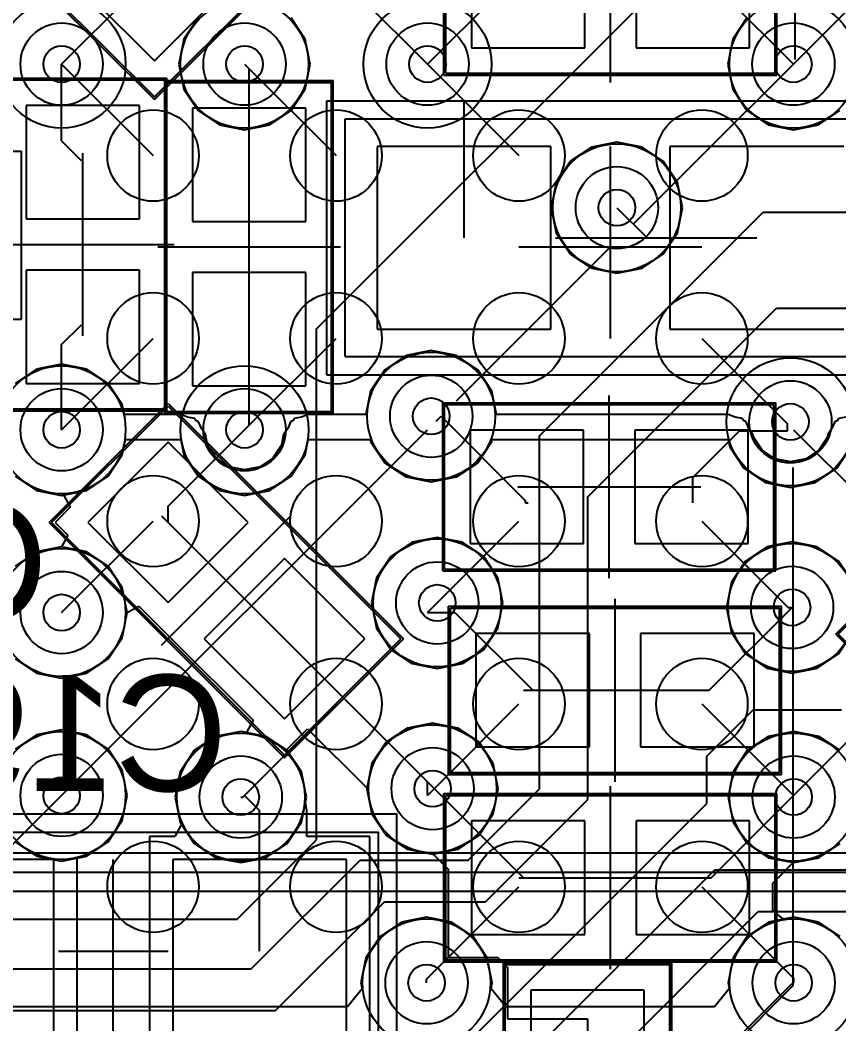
# Model space of a CAD drawing. Extents: x 28 to 300, y 18 to 330.
# Drawn here: x 175.55 to 180.03, y 145.52 to 151.01 of the extents above; entities that cross this region are included whole.
import ezdxf

# ---------------------------------------------------------------- set-up
doc = ezdxf.new("R2010")
doc.units = 0
for name, color, linetype in [('BOTTOMLAYER', 5, 'CONTINUOUS'), ('BOTTOMOVERLAY', 54, 'CONTINUOUS'), ('BOTTOMPASTE', 16, 'CONTINUOUS'), ('BOTTOMSOLDER', 6, 'CONTINUOUS'), ('DRILLDRAWING', 1, 'CONTINUOUS'), ('INTERNALPLANE1', 76, 'CONTINUOUS'), ('INTERNALPLANE6', 136, 'CONTINUOUS'), ('MECHANICAL14', 56, 'CONTINUOUS'), ('MECHANICAL15', 56, 'CONTINUOUS'), ('MECHANICAL16', 56, 'CONTINUOUS'), ('MIDLAYER1', 16, 'CONTINUOUS'), ('MIDLAYER3', 90, 'CONTINUOUS'), ('MULTILAYER', 9, 'CONTINUOUS'), ('TOPLAYER', 1, 'CONTINUOUS'), ('TOPPASTE', 8, 'CONTINUOUS'), ('TOPSOLDER', 216, 'CONTINUOUS'), ('VIAHOLELAYER', 16, 'CONTINUOUS')]:
    doc.layers.add(name, color=color, linetype=linetype)

msp = doc.modelspace()

# ---------------------------------------------------------------- linework, layer by layer
at = {"layer": 'BOTTOMLAYER'}
for p, q in [((179.7796, 150.7702), (180.8171, 151.8077)), ((178.0196, 151.4802), (178.0196, 150.8602)), ((178.6396, 150.8602), (178.6396, 151.4802)), ((178.9196, 151.4802), (178.9196, 150.8602)), ((179.5396, 150.8602), (179.5396, 151.4802)), ((175.7796, 150.7702), (176.2364, 151.227)), ((175.848, 151.227), (176.2864, 150.7886)), ((176.2864, 150.7886), (176.7248, 151.227)), ((177.7796, 150.7702), (178.1796, 151.1702)), ((179.3796, 151.1702), (179.7796, 150.7702)), ((178.0196, 150.8602), (178.6396, 150.8602)), ((178.9196, 150.8602), (179.5396, 150.8602)), ((175.7796, 150.3508), (175.7796, 150.7702)), ((176.7796, 150.7702), (176.8046, 150.7452)), ((176.8046, 150.2202), (176.8046, 150.7452)), ((177.7796, 150.7702), (177.9796, 150.5702)), ((177.9796, 149.8202), (177.9796, 150.5702)), ((176.205, 150.5438), (175.585, 150.5438)), ((175.585, 150.5438), (175.585, 149.9238)), ((176.205, 149.9238), (176.205, 150.5438)), ((177.1146, 150.5302), (176.4946, 150.5302)), ((176.4946, 150.5302), (176.4946, 149.9102)), ((177.1146, 149.9102), (177.1146, 150.5302)), ((175.7796, 150.3508), (175.8866, 150.2438)), ((178.4546, 150.3202), (177.5046, 150.3202)), ((177.5046, 150.3202), (177.5046, 149.3202)), ((178.4546, 149.3202), (178.4546, 150.3202)), ((180.0546, 150.3202), (179.1046, 150.3202)), ((179.1046, 150.3202), (179.1046, 149.3202)), ((178.8149, 149.9849), (178.9796, 149.8202)), ((175.585, 149.9238), (176.205, 149.9238)), ((176.4946, 149.9102), (177.1146, 149.9102)), ((178.9796, 149.8202), (179.5796, 149.8202)), ((176.205, 149.6438), (175.585, 149.6438)), ((175.585, 149.6438), (175.585, 149.0238)), ((176.205, 149.0238), (176.205, 149.6438)), ((177.1146, 149.6302), (176.4946, 149.6302)), ((176.4946, 149.6302), (176.4946, 149.0102)), ((177.1146, 149.0102), (177.1146, 149.6302)), ((175.7796, 149.2368), (175.8858, 149.343)), ((175.8858, 149.343), (175.8866, 149.3438)), ((176.8046, 148.7952), (176.8046, 149.3202)), ((177.5046, 149.3202), (178.4546, 149.3202)), ((179.1046, 149.3202), (180.0546, 149.3202)), ((175.7796, 148.7702), (175.7796, 149.2368)), ((175.585, 149.0238), (176.205, 149.0238)), ((176.4946, 149.0102), (177.1146, 149.0102)), ((177.8267, 148.8173), (177.8534, 148.844)), ((177.8534, 148.844), (178.2811, 148.4162)), ((176.3614, 148.352), (176.7796, 148.7702)), ((176.7796, 148.7702), (176.8046, 148.7952)), ((178.0128, 148.7679), (178.0128, 148.1479)), ((178.6328, 148.7679), (178.0128, 148.7679)), ((178.6328, 148.1479), (178.6328, 148.7679)), ((178.9128, 148.7679), (178.9128, 148.1479)), ((179.5328, 148.7679), (178.9128, 148.7679)), ((179.2296, 148.5083), (179.4849, 148.7636)), ((179.4849, 148.7636), (179.747, 148.7636)), ((179.5328, 148.1479), (179.5328, 148.7679)), ((176.3614, 148.7018), (175.923, 148.2634)), ((176.7998, 148.2634), (176.3614, 148.7018)), ((175.5258, 148.5164), (175.6423, 148.4386)), ((179.2296, 148.4579), (179.2296, 148.5083)), ((175.6423, 148.4386), (175.7796, 148.4113)), ((179.2296, 148.3702), (179.2296, 148.4579)), ((175.7796, 148.4113), (175.7903, 148.4134)), ((175.7903, 148.4134), (175.8262, 148.3462)), ((178.2811, 148.4162), (178.3152, 148.3821)), ((178.3152, 148.3702), (178.3152, 148.3821)), ((178.3152, 148.3702), (178.3228, 148.3702)), ((178.3228, 148.3702), (178.3296, 148.3702)), ((175.8262, 148.3462), (175.7434, 148.2634)), ((176.3614, 148.2634), (176.3614, 148.352)), ((175.7434, 148.2634), (175.8138, 148.193)), ((175.923, 148.2634), (176.3614, 147.825)), ((176.3614, 147.825), (176.7998, 148.2634)), ((175.8138, 148.193), (175.7796, 148.1291)), ((178.0128, 148.1479), (178.6328, 148.1479)), ((178.9128, 148.1479), (179.5328, 148.1479)), ((175.6423, 148.1018), (175.5258, 148.024)), ((175.7796, 148.1291), (175.6423, 148.1018)), ((176.9978, 148.0654), (176.5594, 147.627)), ((177.4362, 147.627), (176.9978, 148.0654)), ((176.1112, 147.6329), (176.1385, 147.7702)), ((176.1385, 147.7702), (176.2024, 147.8044)), ((176.2024, 147.8044), (176.3417, 147.6651)), ((177.7796, 147.7702), (177.833, 147.7702)), ((177.833, 147.7702), (177.9296, 147.7702)), ((177.9296, 147.7702), (178.3546, 147.3452)), ((179.3192, 147.3452), (179.7724, 147.7984)), ((176.3417, 147.6651), (176.3417, 147.6651)), ((176.3417, 147.6651), (176.3417, 147.6651)), ((176.3417, 147.6651), (176.3614, 147.6454)), ((178.6646, 147.6552), (178.0446, 147.6552)), ((178.0446, 147.6552), (178.0446, 147.0352)), ((178.6646, 147.0352), (178.6646, 147.6552)), ((179.5646, 147.6552), (178.9446, 147.6552)), ((178.9446, 147.6552), (178.9446, 147.0352)), ((179.5646, 147.0352), (179.5646, 147.6552)), ((179.7759, 146.7665), (180.6614, 147.652)), ((176.0334, 147.5164), (176.1112, 147.6329)), ((176.3614, 147.6454), (176.3798, 147.627)), ((176.3798, 147.627), (176.3798, 147.627)), ((176.3798, 147.627), (176.3798, 147.627)), ((176.3798, 147.627), (176.3798, 147.627)), ((176.3798, 147.627), (176.3798, 147.627)), ((176.3798, 147.627), (176.8257, 147.1811)), ((176.5594, 147.627), (176.9978, 147.1886)), ((176.9978, 147.627), (177.7796, 146.8452)), ((176.9978, 147.1886), (177.4362, 147.627)), ((175.5258, 147.5164), (175.6423, 147.4386)), ((175.9169, 147.4386), (176.0334, 147.5164)), ((175.6423, 147.4386), (175.7796, 147.4113)), ((175.7796, 147.4113), (175.9169, 147.4386)), ((179.2546, 147.3452), (179.3192, 147.3452)), ((176.8257, 147.1811), (176.7898, 147.1139)), ((175.7796, 147.1291), (175.6423, 147.1018)), ((175.9169, 147.1018), (175.7796, 147.1291)), ((176.7586, 147.1201), (176.6213, 147.0928)), ((176.7898, 147.1139), (176.7586, 147.1201)), ((177.0116, 147.0228), (177.1237, 147.1349)), ((177.1237, 147.1349), (177.4492, 146.8093)), ((175.6423, 147.1018), (175.5258, 147.024)), ((176.0334, 147.024), (175.9169, 147.1018)), ((176.6213, 147.0928), (176.5048, 147.015)), ((176.1112, 146.9075), (176.0334, 147.024)), ((176.5048, 147.015), (176.427, 146.8985)), ((177.0124, 147.015), (177.0116, 147.0228)), ((177.0902, 146.8985), (177.0124, 147.015)), ((178.0446, 147.0352), (178.6646, 147.0352)), ((178.9446, 147.0352), (179.5646, 147.0352)), ((176.1385, 146.7702), (176.1112, 146.9075)), ((176.427, 146.8985), (176.3997, 146.7612)), ((177.1175, 146.7612), (177.0902, 146.8985)), ((177.7796, 146.8069), (177.7796, 146.8452)), ((177.7796, 146.8452), (177.8127, 146.8121)), ((177.4492, 146.8093), (177.4487, 146.8069)), ((177.4487, 146.8069), (177.476, 146.6696)), ((177.7796, 146.7702), (177.7796, 146.8069)), ((177.8127, 146.8121), (178.3046, 146.3202)), ((175.2616, 146.2522), (175.7796, 146.7702)), ((176.1112, 146.6329), (176.1385, 146.7702)), ((176.3997, 146.7612), (176.427, 146.6239)), ((176.7586, 146.7612), (176.7706, 146.7612)), ((176.7706, 146.7612), (176.7796, 146.7702)), ((176.7796, 146.7702), (176.8616, 146.6882)), ((177.1118, 146.7324), (177.1175, 146.7612)), ((177.1206, 146.6882), (177.1118, 146.7324)), ((179.3296, 146.3202), (179.7759, 146.7665)), ((176.8616, 145.9188), (176.8616, 146.6882)), ((177.1206, 146.5458), (177.1206, 146.6882)), ((177.476, 146.6696), (177.5538, 146.5531)), ((176.0334, 146.5164), (176.1112, 146.6329)), ((176.4343, 146.613), (176.3984, 146.5458)), ((176.427, 146.6239), (176.4343, 146.613)), ((178.6396, 146.6302), (178.0196, 146.6302)), ((178.0196, 146.6302), (178.0196, 146.0102)), ((178.6396, 146.0102), (178.6396, 146.6302)), ((179.5396, 146.6302), (178.9196, 146.6302)), ((178.9196, 146.6302), (178.9196, 146.0102)), ((179.5396, 146.0102), (179.5396, 146.6302)), ((175.9169, 146.4386), (176.0334, 146.5164)), ((176.3984, 146.5458), (176.2596, 146.5458)), ((176.2596, 146.5458), (176.2596, 145.2918)), ((177.4636, 146.5458), (177.1206, 146.5458)), ((177.4636, 145.2918), (177.4636, 146.5458)), ((177.5538, 146.5531), (177.6703, 146.4753)), ((179.9185, 146.4296), (180.035, 146.5074)), ((177.6703, 146.4753), (177.8076, 146.448)), ((177.8076, 146.448), (177.81, 146.4485)), ((177.81, 146.4485), (177.8926, 146.366)), ((175.7366, 146.4188), (174.7866, 146.4188)), ((175.7366, 145.4188), (175.7366, 146.4188)), ((175.8636, 146.428), (175.9169, 146.4386)), ((175.8636, 145.2918), (175.8636, 146.428)), ((176.3866, 146.4188), (176.3866, 145.4188)), ((177.3366, 146.4188), (176.3866, 146.4188)), ((177.3366, 145.4188), (177.3366, 146.4188)), ((179.6666, 146.291), (179.7785, 146.4028)), ((179.7785, 146.4028), (179.7812, 146.4023)), ((179.7812, 146.4023), (179.9185, 146.4296)), ((177.8926, 146.366), (177.8926, 145.8832)), ((178.3046, 146.3202), (178.3296, 146.3202)), ((179.2296, 146.3202), (179.3296, 146.3202)), ((179.6666, 146.1414), (179.6666, 146.291)), ((179.7255, 146.093), (179.6666, 146.1414)), ((179.7812, 146.1041), (179.7255, 146.093)), ((179.9185, 146.0768), (179.7812, 146.1041)), ((180.035, 145.999), (179.9185, 146.0768)), ((178.0196, 146.0102), (178.6396, 146.0102)), ((178.9196, 146.0102), (179.5396, 146.0102)), ((177.8926, 145.8832), (178.1637, 145.8832)), ((178.1637, 145.8832), (178.2176, 145.8293)), ((178.2176, 145.8293), (178.2176, 145.5476)), ((179.4086, 145.3772), (179.7724, 145.741)), ((179.7724, 145.741), (179.7747, 145.7387)), ((178.9646, 145.7052), (178.3446, 145.7052)), ((178.3446, 145.7052), (178.3446, 145.0852)), ((178.9646, 145.0852), (178.9646, 145.7052)), ((178.2176, 145.5476), (178.6549, 145.5476)), ((178.6549, 145.5476), (178.6549, 145.2428))]:
    msp.add_line(p, q, dxfattribs=at)
for centre in [(175.7796, 150.7702), (176.7796, 150.7702), (177.7796, 150.7702), (179.7796, 150.7702), (178.8149, 149.9849), (177.8, 148.844), (179.7634, 148.8135), (175.7796, 148.7702), (176.7796, 148.7702), (177.833, 147.8229), (175.7796, 147.7702), (179.7724, 147.7984), (175.7796, 146.7702), (177.8076, 146.8069), (176.7586, 146.7612), (179.7812, 146.7612), (177.7746, 145.7452), (179.7812, 145.7452)]:
    msp.add_circle(centre, 0.225, dxfattribs=at)
at = {"layer": 'BOTTOMOVERLAY'}
for p, q in [((179.7888, 150.7947), (179.7888, 153.2077)), ((178.7796, 149.3202), (178.7796, 150.3202)), ((179.7787, 145.73), (179.7787, 148.5646)), ((176.0616, 145.4188), (176.0616, 146.4188)), ((179.2554, 145.2067), (179.7787, 145.73))]:
    msp.add_line(p, q, dxfattribs=at)
at = {"layer": 'BOTTOMPASTE'}
for p, q in [((178.0196, 151.4802), (178.0196, 150.8602)), ((178.6396, 150.8602), (178.6396, 151.4802)), ((178.9196, 151.4802), (178.9196, 150.8602)), ((179.5396, 150.8602), (179.5396, 151.4802)), ((175.848, 151.227), (176.2864, 150.7886)), ((176.2864, 150.7886), (176.7248, 151.227)), ((178.0196, 150.8602), (178.6396, 150.8602)), ((178.9196, 150.8602), (179.5396, 150.8602)), ((176.205, 150.5438), (175.585, 150.5438)), ((175.585, 150.5438), (175.585, 149.9238)), ((176.205, 149.9238), (176.205, 150.5438)), ((177.1146, 150.5302), (176.4946, 150.5302)), ((176.4946, 150.5302), (176.4946, 149.9102)), ((177.1146, 149.9102), (177.1146, 150.5302)), ((178.4546, 150.3202), (177.5046, 150.3202)), ((177.5046, 150.3202), (177.5046, 149.3202)), ((178.4546, 149.3202), (178.4546, 150.3202)), ((180.0546, 150.3202), (179.1046, 150.3202)), ((179.1046, 150.3202), (179.1046, 149.3202)), ((175.585, 149.9238), (176.205, 149.9238)), ((176.4946, 149.9102), (177.1146, 149.9102)), ((176.205, 149.6438), (175.585, 149.6438)), ((175.585, 149.6438), (175.585, 149.0238)), ((176.205, 149.0238), (176.205, 149.6438)), ((177.1146, 149.6302), (176.4946, 149.6302)), ((176.4946, 149.6302), (176.4946, 149.0102)), ((177.1146, 149.0102), (177.1146, 149.6302)), ((177.5046, 149.3202), (178.4546, 149.3202)), ((179.1046, 149.3202), (180.0546, 149.3202)), ((175.585, 149.0238), (176.205, 149.0238)), ((176.4946, 149.0102), (177.1146, 149.0102)), ((178.0128, 148.7679), (178.0128, 148.1479)), ((178.6328, 148.7679), (178.0128, 148.7679)), ((178.6328, 148.1479), (178.6328, 148.7679)), ((178.9128, 148.7679), (178.9128, 148.1479)), ((179.5328, 148.7679), (178.9128, 148.7679)), ((179.5328, 148.1479), (179.5328, 148.7679)), ((176.3614, 148.7018), (175.923, 148.2634)), ((176.7998, 148.2634), (176.3614, 148.7018)), ((175.923, 148.2634), (176.3614, 147.825)), ((176.3614, 147.825), (176.7998, 148.2634)), ((178.0128, 148.1479), (178.6328, 148.1479)), ((178.9128, 148.1479), (179.5328, 148.1479)), ((176.9978, 148.0654), (176.5594, 147.627)), ((177.4362, 147.627), (176.9978, 148.0654)), ((178.6646, 147.6552), (178.0446, 147.6552)), ((178.0446, 147.6552), (178.0446, 147.0352)), ((178.6646, 147.0352), (178.6646, 147.6552)), ((179.5646, 147.6552), (178.9446, 147.6552)), ((178.9446, 147.6552), (178.9446, 147.0352)), ((179.5646, 147.0352), (179.5646, 147.6552)), ((176.5594, 147.627), (176.9978, 147.1886)), ((176.9978, 147.1886), (177.4362, 147.627)), ((178.0446, 147.0352), (178.6646, 147.0352)), ((178.9446, 147.0352), (179.5646, 147.0352)), ((178.6396, 146.6302), (178.0196, 146.6302)), ((178.0196, 146.6302), (178.0196, 146.0102)), ((178.6396, 146.0102), (178.6396, 146.6302)), ((179.5396, 146.6302), (178.9196, 146.6302)), ((178.9196, 146.6302), (178.9196, 146.0102)), ((179.5396, 146.0102), (179.5396, 146.6302)), ((175.7366, 146.4188), (174.7866, 146.4188)), ((175.7366, 145.4188), (175.7366, 146.4188)), ((176.3866, 146.4188), (176.3866, 145.4188)), ((177.3366, 146.4188), (176.3866, 146.4188)), ((177.3366, 145.4188), (177.3366, 146.4188)), ((178.0196, 146.0102), (178.6396, 146.0102)), ((178.9196, 146.0102), (179.5396, 146.0102)), ((178.9646, 145.7052), (178.3446, 145.7052)), ((178.3446, 145.7052), (178.3446, 145.0852)), ((178.9646, 145.0852), (178.9646, 145.7052))]:
    msp.add_line(p, q, dxfattribs=at)
at = {"layer": 'BOTTOMSOLDER'}
for p, q in [((178.0196, 151.4802), (178.0196, 150.8602)), ((178.6396, 150.8602), (178.6396, 151.4802)), ((178.9196, 151.4802), (178.9196, 150.8602)), ((179.5396, 150.8602), (179.5396, 151.4802)), ((175.848, 151.227), (176.2864, 150.7886)), ((176.2864, 150.7886), (176.7248, 151.227)), ((178.0196, 150.8602), (178.6396, 150.8602)), ((178.9196, 150.8602), (179.5396, 150.8602)), ((176.205, 150.5438), (175.585, 150.5438)), ((175.585, 150.5438), (175.585, 149.9238)), ((176.205, 149.9238), (176.205, 150.5438)), ((177.1146, 150.5302), (176.4946, 150.5302)), ((176.4946, 150.5302), (176.4946, 149.9102)), ((177.1146, 149.9102), (177.1146, 150.5302)), ((178.4546, 150.3202), (177.5046, 150.3202)), ((177.5046, 150.3202), (177.5046, 149.3202)), ((178.4546, 149.3202), (178.4546, 150.3202)), ((180.0546, 150.3202), (179.1046, 150.3202)), ((179.1046, 150.3202), (179.1046, 149.3202)), ((175.585, 149.9238), (176.205, 149.9238)), ((176.4946, 149.9102), (177.1146, 149.9102)), ((176.205, 149.6438), (175.585, 149.6438)), ((175.585, 149.6438), (175.585, 149.0238)), ((176.205, 149.0238), (176.205, 149.6438)), ((177.1146, 149.6302), (176.4946, 149.6302)), ((176.4946, 149.6302), (176.4946, 149.0102)), ((177.1146, 149.0102), (177.1146, 149.6302)), ((177.5046, 149.3202), (178.4546, 149.3202)), ((179.1046, 149.3202), (180.0546, 149.3202)), ((175.585, 149.0238), (176.205, 149.0238)), ((176.4946, 149.0102), (177.1146, 149.0102)), ((178.0128, 148.7679), (178.0128, 148.1479)), ((178.6328, 148.7679), (178.0128, 148.7679)), ((178.6328, 148.1479), (178.6328, 148.7679)), ((178.9128, 148.7679), (178.9128, 148.1479)), ((179.5328, 148.7679), (178.9128, 148.7679)), ((179.5328, 148.1479), (179.5328, 148.7679)), ((176.3614, 148.7018), (175.923, 148.2634)), ((176.7998, 148.2634), (176.3614, 148.7018)), ((175.923, 148.2634), (176.3614, 147.825)), ((176.3614, 147.825), (176.7998, 148.2634)), ((178.0128, 148.1479), (178.6328, 148.1479)), ((178.9128, 148.1479), (179.5328, 148.1479)), ((176.9978, 148.0654), (176.5594, 147.627)), ((177.4362, 147.627), (176.9978, 148.0654)), ((178.6646, 147.6552), (178.0446, 147.6552)), ((178.0446, 147.6552), (178.0446, 147.0352)), ((178.6646, 147.0352), (178.6646, 147.6552)), ((179.5646, 147.6552), (178.9446, 147.6552)), ((178.9446, 147.6552), (178.9446, 147.0352)), ((179.5646, 147.0352), (179.5646, 147.6552)), ((176.5594, 147.627), (176.9978, 147.1886)), ((176.9978, 147.1886), (177.4362, 147.627)), ((178.0446, 147.0352), (178.6646, 147.0352)), ((178.9446, 147.0352), (179.5646, 147.0352)), ((178.6396, 146.6302), (178.0196, 146.6302)), ((178.0196, 146.6302), (178.0196, 146.0102)), ((178.6396, 146.0102), (178.6396, 146.6302)), ((179.5396, 146.6302), (178.9196, 146.6302)), ((178.9196, 146.6302), (178.9196, 146.0102)), ((179.5396, 146.0102), (179.5396, 146.6302)), ((175.7366, 146.4188), (174.7866, 146.4188)), ((175.7366, 145.4188), (175.7366, 146.4188)), ((176.3866, 146.4188), (176.3866, 145.4188)), ((177.3366, 146.4188), (176.3866, 146.4188)), ((177.3366, 145.4188), (177.3366, 146.4188)), ((178.0196, 146.0102), (178.6396, 146.0102)), ((178.9196, 146.0102), (179.5396, 146.0102)), ((178.9646, 145.7052), (178.3446, 145.7052)), ((178.3446, 145.7052), (178.3446, 145.0852)), ((178.9646, 145.0852), (178.9646, 145.7052))]:
    msp.add_line(p, q, dxfattribs=at)
at = {"layer": 'DRILLDRAWING'}
for centre in [(175.7796, 150.7702), (176.7796, 150.7702), (177.7796, 150.7702), (179.7796, 150.7702), (178.8149, 149.9849), (177.8, 148.844), (175.7796, 148.7702), (176.7796, 148.7702), (179.7634, 148.8135), (177.833, 147.8229), (179.7724, 147.7984), (175.7796, 147.7702), (177.8076, 146.8069), (175.7796, 146.7702), (176.7586, 146.7612), (179.7812, 146.7612), (177.7746, 145.7452), (179.7812, 145.7452)]:
    msp.add_circle(centre, 0.1, dxfattribs=at)
at = {"layer": 'INTERNALPLANE1'}
for p, q in [((181.8885, 146.4542), (174.415, 146.4542)), ((174.371, 146.3506), (176.5466, 146.3506)), ((175.6576, 146.3506), (181.9314, 146.3506)), ((175.6576, 146.3506), (177.4356, 146.3506)), ((177.4356, 146.3506), (181.9314, 146.3506)), ((174.371, 146.247), (181.9314, 146.247))]:
    msp.add_line(p, q, dxfattribs=at)
for centre in [(176.7796, 150.7702), (179.7796, 150.7702), (178.8149, 149.9849), (177.8, 148.844), (175.7796, 148.7702), (179.7724, 147.7984), (175.7796, 146.7702), (177.8076, 146.8069), (179.7812, 145.7452)]:
    msp.add_circle(centre, 0.35, dxfattribs=at)
at = {"layer": 'INTERNALPLANE6'}
for centre in [(175.7796, 150.7702), (177.7796, 150.7702), (179.7634, 148.8135), (176.7796, 148.7702), (177.833, 147.8229), (175.7796, 147.7702), (176.7586, 146.7612), (179.7812, 146.7612), (177.7746, 145.7452), (179.7812, 145.7452)]:
    msp.add_circle(centre, 0.35, dxfattribs=at)
at = {"layer": 'MECHANICAL14'}
for p, q in [((176.2864, 150.5906), (177.5592, 151.8634)), ((177.8796, 150.7202), (177.8796, 151.6202)), ((179.6796, 150.7202), (179.6796, 151.6202)), ((175.65, 151.227), (176.2864, 150.5906)), ((175.445, 150.6838), (176.345, 150.6838)), ((176.345, 148.8838), (176.345, 150.6838)), ((177.8796, 150.7202), (179.6796, 150.7202)), ((176.3546, 150.6702), (177.2546, 150.6702)), ((176.3546, 148.8702), (176.3546, 150.6702)), ((177.2546, 148.8702), (177.2546, 150.6702)), ((177.3296, 150.4702), (180.2296, 150.4702)), ((177.3296, 149.1702), (177.3296, 150.4702)), ((177.3296, 149.1702), (180.2296, 149.1702)), ((180.025, 147.652), (181.2978, 148.9248)), ((175.445, 148.8838), (176.345, 148.8838)), ((175.725, 148.2634), (176.3614, 148.8998)), ((176.3546, 148.8702), (177.2546, 148.8702)), ((176.3614, 148.8998), (177.6342, 147.627)), ((177.8728, 148.0079), (177.8728, 148.9079)), ((177.8728, 148.9079), (179.6728, 148.9079)), ((179.6728, 148.0079), (179.6728, 148.9079)), ((175.725, 148.2634), (176.9978, 146.9906)), ((177.8728, 148.0079), (179.6728, 148.0079)), ((177.9046, 147.7952), (179.7046, 147.7952)), ((177.9046, 146.8952), (177.9046, 147.7952)), ((179.7046, 146.8952), (179.7046, 147.7952)), ((180.025, 147.652), (180.6614, 147.0156)), ((176.9978, 146.9906), (177.6342, 147.627)), ((177.9046, 146.8952), (179.7046, 146.8952)), ((177.8796, 146.7702), (179.6796, 146.7702)), ((177.8796, 145.8702), (177.8796, 146.7702)), ((179.6796, 145.8702), (179.6796, 146.7702)), ((174.6116, 146.5688), (177.5116, 146.5688)), ((177.5116, 145.2688), (177.5116, 146.5688)), ((177.8796, 145.8702), (179.6796, 145.8702)), ((178.2046, 145.8452), (179.1046, 145.8452)), ((178.2046, 144.0452), (178.2046, 145.8452)), ((179.1046, 144.0452), (179.1046, 145.8452))]:
    msp.add_line(p, q, dxfattribs=at)
at = {"layer": 'MECHANICAL15'}
for p, q in [((178.7796, 149.2702), (178.7796, 150.2702)), ((178.2796, 149.7702), (179.2796, 149.7702))]:
    msp.add_line(p, q, dxfattribs=at)
at = {"layer": 'MECHANICAL16'}
for p, q in [((176.2864, 150.5765), (177.5733, 151.8634)), ((178.7796, 150.6702), (178.7796, 151.6702)), ((177.8696, 150.7102), (177.8696, 151.6302)), ((179.6896, 150.7102), (179.6896, 151.6302)), ((175.6359, 151.227), (176.2864, 150.5765)), ((175.435, 150.6938), (176.355, 150.6938)), ((176.3446, 150.6802), (177.2646, 150.6802)), ((176.3446, 148.8602), (176.3446, 150.6802)), ((176.355, 148.8738), (176.355, 150.6938)), ((177.2646, 148.8602), (177.2646, 150.6802)), ((177.8696, 150.7102), (179.6896, 150.7102)), ((177.2296, 149.0702), (177.2296, 150.5702)), ((177.2296, 150.5702), (180.3296, 150.5702)), ((173.7404, 150.2946), (175.5604, 150.2946)), ((175.5604, 149.3746), (175.5604, 150.2946)), ((175.895, 149.2838), (175.895, 150.2838)), ((176.8046, 149.2702), (176.8046, 150.2702)), ((178.7796, 149.5202), (178.7796, 150.1202)), ((178.4796, 149.8202), (179.0796, 149.8202)), ((175.395, 149.7838), (176.395, 149.7838)), ((176.3046, 149.7702), (177.3046, 149.7702)), ((173.7404, 149.3746), (175.5604, 149.3746)), ((177.2296, 149.0702), (180.3296, 149.0702)), ((177.8628, 147.9979), (177.8628, 148.9179)), ((177.8628, 148.9179), (179.6828, 148.9179)), ((178.7728, 147.9579), (178.7728, 148.9579)), ((179.6828, 147.9979), (179.6828, 148.9179)), ((180.0109, 147.652), (181.2978, 148.9389)), ((175.435, 148.8738), (176.355, 148.8738)), ((175.7109, 148.2634), (176.3614, 148.9139)), ((176.3446, 148.8602), (177.2646, 148.8602)), ((176.3614, 148.9139), (177.6483, 147.627)), ((178.2728, 148.4579), (179.2728, 148.4579)), ((175.7109, 148.2634), (176.9978, 146.9765)), ((176.326, 148.2988), (177.0332, 147.5916)), ((176.326, 147.5916), (177.0332, 148.2988)), ((177.8628, 147.9979), (179.6828, 147.9979)), ((178.8046, 146.8452), (178.8046, 147.8452)), ((177.8946, 147.8052), (179.7146, 147.8052)), ((177.8946, 146.8852), (177.8946, 147.8052)), ((179.7146, 146.8852), (179.7146, 147.8052)), ((180.0109, 147.652), (180.6614, 147.0015)), ((176.9978, 146.9765), (177.6483, 147.627)), ((178.3046, 147.3452), (179.3046, 147.3452)), ((177.8946, 146.8852), (179.7146, 146.8852)), ((177.8696, 146.7802), (179.6896, 146.7802)), ((177.8696, 145.8602), (177.8696, 146.7802)), ((178.7796, 145.8202), (178.7796, 146.8202)), ((179.6896, 145.8602), (179.6896, 146.7802)), ((174.5116, 146.6688), (177.6116, 146.6688)), ((177.6116, 145.1688), (177.6116, 146.6688)), ((178.2796, 146.3202), (179.2796, 146.3202)), ((176.0616, 145.6188), (176.0616, 146.2188)), ((175.7616, 145.9188), (176.3616, 145.9188)), ((177.8696, 145.8602), (179.6896, 145.8602)), ((178.1946, 145.8552), (179.1146, 145.8552)), ((178.1946, 144.0352), (178.1946, 145.8552)), ((179.1146, 144.0352), (179.1146, 145.8552))]:
    msp.add_line(p, q, dxfattribs=at)
at = {"layer": 'MIDLAYER1'}
for p, q in [((177.1726, 149.3215), (179.2188, 151.3677)), ((178.3918, 148.7373), (179.6149, 149.9604)), ((179.6149, 149.9604), (181.5707, 149.9604)), ((178.6553, 148.4029), (179.6872, 149.4348)), ((179.6872, 149.4348), (181.4596, 149.4348)), ((177.1726, 146.5275), (177.1726, 149.3215)), ((178.3918, 146.8069), (178.3918, 148.7373)), ((178.6553, 146.7472), (178.6553, 148.4029)), ((179.3062, 146.9847), (179.5602, 147.2387)), ((179.5602, 147.2387), (180.0428, 147.2387)), ((179.3062, 146.7251), (179.3062, 146.9847)), ((178.0017, 146.4168), (178.3918, 146.8069)), ((176.9886, 144.4075), (179.3062, 146.7251)), ((178.0964, 146.1882), (178.6553, 146.7472)), ((176.7389, 146.0938), (177.1726, 146.5275)), ((176.8152, 145.8214), (177.4106, 146.4168)), ((177.4106, 146.4168), (178.0017, 146.4168)), ((177.1649, 144.1789), (179.3498, 146.3639)), ((179.3498, 146.3639), (180.819, 146.3639)), ((176.9491, 145.5928), (177.5445, 146.1882)), ((177.5445, 146.1882), (178.0964, 146.1882)), ((177.4698, 144.0172), (179.5879, 146.1353)), ((179.5879, 146.1353), (181.6907, 146.1353)), ((174.66, 146.0938), (176.7389, 146.0938)), ((174.7982, 145.8214), (176.8152, 145.8214)), ((175.0034, 145.5928), (176.9491, 145.5928))]:
    msp.add_line(p, q, dxfattribs=at)
for centre in [(175.7796, 150.7702), (176.7796, 150.7702), (177.7796, 150.7702), (179.7796, 150.7702), (178.8149, 149.9849), (177.8, 148.844), (179.7634, 148.8135), (175.7796, 148.7702), (176.7796, 148.7702), (177.833, 147.8229), (175.7796, 147.7702), (179.7724, 147.7984), (175.7796, 146.7702), (177.8076, 146.8069), (176.7586, 146.7612), (179.7812, 146.7612), (177.7746, 145.7452), (179.7812, 145.7452)]:
    msp.add_circle(centre, 0.225, dxfattribs=at)
at = {"layer": 'MIDLAYER3'}
for p, q in [((176.5258, 151.024), (176.448, 150.9075)), ((177.1112, 150.9075), (177.0334, 151.024)), ((179.5258, 151.024), (179.448, 150.9075)), ((176.448, 150.9075), (176.4207, 150.7702)), ((177.1385, 150.7702), (177.1112, 150.9075)), ((179.448, 150.9075), (179.4207, 150.7702)), ((176.4207, 150.7702), (176.448, 150.6329)), ((177.1112, 150.6329), (177.1385, 150.7702)), ((179.4207, 150.7702), (179.448, 150.6329)), ((176.448, 150.6329), (176.5258, 150.5164)), ((177.0334, 150.5164), (177.1112, 150.6329)), ((179.448, 150.6329), (179.5258, 150.5164)), ((176.5258, 150.5164), (176.6423, 150.4386)), ((176.9169, 150.4386), (177.0334, 150.5164)), ((179.5258, 150.5164), (179.6423, 150.4386)), ((179.9169, 150.4386), (180.0334, 150.5164)), ((176.6423, 150.4386), (176.7796, 150.4113)), ((176.7796, 150.4113), (176.9169, 150.4386)), ((179.6423, 150.4386), (179.7796, 150.4113)), ((179.7796, 150.4113), (179.9169, 150.4386)), ((178.8149, 150.3438), (178.6775, 150.3165)), ((178.9522, 150.3165), (178.8149, 150.3438)), ((178.6775, 150.3165), (178.5611, 150.2387)), ((179.0686, 150.2387), (178.9522, 150.3165)), ((178.5611, 150.2387), (178.4833, 150.1223)), ((179.1464, 150.1223), (179.0686, 150.2387)), ((178.4833, 150.1223), (178.456, 149.9849)), ((179.1738, 149.9849), (179.1464, 150.1223)), ((178.456, 149.9849), (178.4833, 149.8476)), ((179.1464, 149.8476), (179.1738, 149.9849)), ((178.4833, 149.8476), (178.5611, 149.7312)), ((179.0686, 149.7312), (179.1464, 149.8476)), ((178.5611, 149.7312), (178.6775, 149.6534)), ((178.9522, 149.6534), (179.0686, 149.7312)), ((178.6775, 149.6534), (178.8149, 149.626)), ((178.8149, 149.626), (178.9522, 149.6534)), ((177.8, 149.2029), (177.6627, 149.1756)), ((177.9373, 149.1756), (177.8, 149.2029)), ((177.6627, 149.1756), (177.5462, 149.0978)), ((178.0538, 149.0978), (177.9373, 149.1756)), ((175.6423, 149.1018), (175.5258, 149.024)), ((175.7796, 149.1291), (175.6423, 149.1018)), ((175.9169, 149.1018), (175.7796, 149.1291)), ((176.0334, 149.024), (175.9169, 149.1018)), ((177.5462, 149.0978), (177.4684, 148.9813)), ((178.1316, 148.9813), (178.0538, 149.0978)), ((176.1112, 148.9075), (176.0334, 149.024)), ((177.4684, 148.9813), (177.4432, 148.8545)), ((178.1568, 148.8545), (178.1316, 148.9813)), ((176.121, 148.8582), (176.1112, 148.9075)), ((176.1279, 148.8545), (176.121, 148.8582)), ((176.4313, 148.8545), (176.1279, 148.8545)), ((176.4683, 148.8391), (176.4313, 148.8545)), ((176.5077, 148.8313), (176.4683, 148.8391)), ((176.5155, 148.8196), (176.5077, 148.8313)), ((176.5285, 148.8142), (176.5155, 148.8196)), ((176.5438, 148.7772), (176.5285, 148.8142)), ((177.0307, 148.8142), (177.0154, 148.7772)), ((177.0437, 148.8196), (177.0307, 148.8142)), ((177.0515, 148.8313), (177.0437, 148.8196)), ((177.0909, 148.8391), (177.0515, 148.8313)), ((177.1279, 148.8545), (177.0909, 148.8391)), ((177.4432, 148.8545), (177.1279, 148.8545)), ((179.4237, 148.8545), (178.1568, 148.8545)), ((179.4608, 148.8391), (179.4237, 148.8545)), ((179.5001, 148.8313), (179.4608, 148.8391)), ((179.5079, 148.8196), (179.5001, 148.8313)), ((179.5209, 148.8142), (179.5079, 148.8196)), ((179.5363, 148.7772), (179.5209, 148.8142)), ((180.0059, 148.8142), (179.9906, 148.7772)), ((180.0189, 148.8196), (180.0059, 148.8142)), ((180.0267, 148.8313), (180.0189, 148.8196)), ((180.0661, 148.8391), (180.0267, 148.8313)), ((176.5661, 148.7438), (176.5438, 148.7772)), ((177.0154, 148.7772), (176.9931, 148.7438)), ((179.5585, 148.7438), (179.5363, 148.7772)), ((179.9906, 148.7772), (179.9683, 148.7438)), ((176.1112, 148.6329), (176.1279, 148.717)), ((176.1279, 148.717), (176.4313, 148.717)), ((176.4313, 148.717), (176.448, 148.6329)), ((176.5775, 148.6865), (176.5661, 148.7438)), ((176.9931, 148.7438), (176.9817, 148.6865)), ((177.1112, 148.6329), (177.1279, 148.717)), ((177.1279, 148.717), (177.4664, 148.717)), ((177.4664, 148.717), (177.4684, 148.7067)), ((177.4684, 148.7067), (177.5462, 148.5902)), ((178.0538, 148.5902), (178.1316, 148.7067)), ((178.1316, 148.7067), (178.1336, 148.717)), ((178.1336, 148.717), (179.4237, 148.717)), ((179.4237, 148.717), (179.4318, 148.6762)), ((179.5613, 148.7298), (179.5585, 148.7438)), ((179.6087, 148.6588), (179.5613, 148.7298)), ((179.9655, 148.7298), (179.9181, 148.6588)), ((179.9683, 148.7438), (179.9655, 148.7298)), ((176.6249, 148.6155), (176.5775, 148.6865)), ((176.9817, 148.6865), (176.9343, 148.6155)), ((179.4318, 148.6762), (179.5096, 148.5597)), ((179.6797, 148.6114), (179.6087, 148.6588)), ((179.9181, 148.6588), (179.8471, 148.6114)), ((180.0172, 148.5597), (180.095, 148.6762)), ((176.0334, 148.5164), (176.1112, 148.6329)), ((176.448, 148.6329), (176.5258, 148.5164)), ((176.6959, 148.5681), (176.6249, 148.6155)), ((176.9343, 148.6155), (176.8633, 148.5681)), ((177.0334, 148.5164), (177.1112, 148.6329)), ((177.5462, 148.5902), (177.6627, 148.5124)), ((177.9373, 148.5124), (178.0538, 148.5902)), ((179.7634, 148.5948), (179.6797, 148.6114)), ((179.8471, 148.6114), (179.7634, 148.5948)), ((176.7796, 148.5515), (176.6959, 148.5681)), ((176.8633, 148.5681), (176.7796, 148.5515)), ((179.5096, 148.5597), (179.6261, 148.4819)), ((179.9008, 148.4819), (180.0172, 148.5597)), ((175.5258, 148.5164), (175.6423, 148.4386)), ((175.9169, 148.4386), (176.0334, 148.5164)), ((176.5258, 148.5164), (176.6423, 148.4386)), ((176.9169, 148.4386), (177.0334, 148.5164)), ((177.6627, 148.5124), (177.8, 148.4851)), ((177.8, 148.4851), (177.9373, 148.5124)), ((179.6261, 148.4819), (179.7634, 148.4546)), ((179.7634, 148.4546), (179.9008, 148.4819)), ((175.6423, 148.4386), (175.7796, 148.4113)), ((175.7796, 148.4113), (175.9169, 148.4386)), ((176.6423, 148.4386), (176.7796, 148.4113)), ((176.7796, 148.4113), (176.9169, 148.4386)), ((177.6957, 148.1545), (177.5792, 148.0767)), ((177.833, 148.1818), (177.6957, 148.1545)), ((177.9704, 148.1545), (177.833, 148.1818)), ((178.0868, 148.0767), (177.9704, 148.1545)), ((179.7724, 148.1573), (179.6351, 148.13)), ((179.9097, 148.13), (179.7724, 148.1573)), ((175.6423, 148.1018), (175.5258, 148.024)), ((175.7796, 148.1291), (175.6423, 148.1018)), ((175.9169, 148.1018), (175.7796, 148.1291)), ((176.0334, 148.024), (175.9169, 148.1018)), ((179.6351, 148.13), (179.5186, 148.0522)), ((180.0262, 148.0522), (179.9097, 148.13)), ((177.5792, 148.0767), (177.5014, 147.9603)), ((178.1646, 147.9603), (178.0868, 148.0767)), ((179.5186, 148.0522), (179.4408, 147.9357)), ((180.104, 147.9357), (180.0262, 148.0522)), ((176.1112, 147.9075), (176.0334, 148.024)), ((177.5014, 147.9603), (177.4741, 147.8229)), ((178.1919, 147.8229), (178.1646, 147.9603)), ((179.4408, 147.9357), (179.4135, 147.7984)), ((176.1385, 147.7702), (176.1112, 147.9075)), ((177.4741, 147.8229), (177.5014, 147.6856)), ((178.1646, 147.6856), (178.1919, 147.8229)), ((176.1112, 147.6329), (176.1385, 147.7702)), ((179.4135, 147.7984), (179.4408, 147.6611)), ((177.5014, 147.6856), (177.5792, 147.5691)), ((178.0868, 147.5691), (178.1646, 147.6856)), ((179.4408, 147.6611), (179.5186, 147.5446)), ((180.0262, 147.5446), (180.104, 147.6611)), ((176.0334, 147.5164), (176.1112, 147.6329)), ((177.5792, 147.5691), (177.6957, 147.4913)), ((177.9704, 147.4913), (178.0868, 147.5691)), ((179.5186, 147.5446), (179.6351, 147.4668)), ((179.9097, 147.4668), (180.0262, 147.5446)), ((175.5258, 147.5164), (175.6423, 147.4386)), ((175.9169, 147.4386), (176.0334, 147.5164)), ((177.6957, 147.4913), (177.833, 147.464)), ((177.833, 147.464), (177.9704, 147.4913)), ((175.6423, 147.4386), (175.7796, 147.4113)), ((175.7796, 147.4113), (175.9169, 147.4386)), ((179.6351, 147.4668), (179.7724, 147.4395)), ((179.7724, 147.4395), (179.9097, 147.4668)), ((177.8076, 147.1658), (177.6703, 147.1385)), ((177.945, 147.1385), (177.8076, 147.1658)), ((175.7796, 147.1291), (175.6423, 147.1018)), ((175.9169, 147.1018), (175.7796, 147.1291)), ((176.7586, 147.1201), (176.6213, 147.0928)), ((176.8959, 147.0928), (176.7586, 147.1201)), ((177.6703, 147.1385), (177.5538, 147.0607)), ((178.0614, 147.0607), (177.945, 147.1385)), ((179.7812, 147.1201), (179.6439, 147.0928)), ((179.9185, 147.0928), (179.7812, 147.1201)), ((175.6423, 147.1018), (175.5258, 147.024)), ((176.0334, 147.024), (175.9169, 147.1018)), ((176.6213, 147.0928), (176.5048, 147.015)), ((177.0124, 147.015), (176.8959, 147.0928)), ((177.5538, 147.0607), (177.476, 146.9443)), ((178.1392, 146.9443), (178.0614, 147.0607)), ((179.6439, 147.0928), (179.5274, 147.015)), ((180.035, 147.015), (179.9185, 147.0928)), ((176.1112, 146.9075), (176.0334, 147.024)), ((176.5048, 147.015), (176.427, 146.8985)), ((177.0902, 146.8985), (177.0124, 147.015)), ((179.5274, 147.015), (179.4496, 146.8985)), ((177.476, 146.9443), (177.4487, 146.8069)), ((178.1665, 146.8069), (178.1392, 146.9443)), ((176.1385, 146.7702), (176.1112, 146.9075)), ((176.427, 146.8985), (176.3997, 146.7612)), ((177.1175, 146.7612), (177.0902, 146.8985)), ((179.4496, 146.8985), (179.4223, 146.7612)), ((177.4487, 146.8069), (177.476, 146.6696)), ((178.1392, 146.6696), (178.1665, 146.8069)), ((176.1112, 146.6329), (176.1385, 146.7702)), ((176.3997, 146.7612), (176.427, 146.6239)), ((177.0902, 146.6239), (177.1175, 146.7612)), ((179.4223, 146.7612), (179.4496, 146.6239)), ((177.476, 146.6696), (177.5538, 146.5531)), ((178.0614, 146.5531), (178.1392, 146.6696)), ((176.0334, 146.5164), (176.1112, 146.6329)), ((176.427, 146.6239), (176.5048, 146.5074)), ((177.0124, 146.5074), (177.0902, 146.6239)), ((179.4496, 146.6239), (179.5274, 146.5074)), ((175.5258, 146.5164), (175.6423, 146.4386)), ((175.9169, 146.4386), (176.0334, 146.5164)), ((176.5048, 146.5074), (176.6213, 146.4296)), ((176.8959, 146.4296), (177.0124, 146.5074)), ((177.5538, 146.5531), (177.6703, 146.4753)), ((177.945, 146.4753), (178.0614, 146.5531)), ((179.5274, 146.5074), (179.6439, 146.4296)), ((179.9185, 146.4296), (180.035, 146.5074)), ((177.6703, 146.4753), (177.8076, 146.448)), ((177.8076, 146.448), (177.945, 146.4753)), ((175.6423, 146.4386), (175.7796, 146.4113)), ((175.7796, 146.4113), (175.9169, 146.4386)), ((176.6213, 146.4296), (176.7586, 146.4023)), ((176.7586, 146.4023), (176.8959, 146.4296)), ((179.6439, 146.4296), (179.7812, 146.4023)), ((179.7812, 146.4023), (179.9185, 146.4296)), ((177.6373, 146.0768), (177.5208, 145.999)), ((177.7746, 146.1041), (177.6373, 146.0768)), ((177.9119, 146.0768), (177.7746, 146.1041)), ((178.0284, 145.999), (177.9119, 146.0768)), ((179.6439, 146.0768), (179.5274, 145.999)), ((179.7812, 146.1041), (179.6439, 146.0768)), ((179.9185, 146.0768), (179.7812, 146.1041)), ((180.035, 145.999), (179.9185, 146.0768)), ((177.5208, 145.999), (177.443, 145.8825)), ((178.1062, 145.8825), (178.0284, 145.999)), ((179.5274, 145.999), (179.4496, 145.8825)), ((177.443, 145.8825), (177.4157, 145.7452)), ((178.1335, 145.7452), (178.1062, 145.8825)), ((179.4496, 145.8825), (179.4223, 145.7452)), ((177.4157, 145.7452), (177.4224, 145.7113)), ((178.1268, 145.7113), (178.1335, 145.7452)), ((179.4223, 145.7452), (179.429, 145.7113)), ((177.4224, 145.7113), (177.3419, 145.6131)), ((178.2073, 145.6131), (178.1268, 145.7113)), ((179.429, 145.7113), (179.3485, 145.6131)), ((177.3419, 145.6131), (174.2073, 145.6131)), ((179.3485, 145.6131), (178.2073, 145.6131))]:
    msp.add_line(p, q, dxfattribs=at)
for centre in [(175.7796, 150.7702), (176.7796, 150.7702), (177.7796, 150.7702), (179.7796, 150.7702), (178.8149, 149.9849), (177.8, 148.844), (179.7634, 148.8135), (175.7796, 148.7702), (176.7796, 148.7702), (177.833, 147.8229), (175.7796, 147.7702), (179.7724, 147.7984), (175.7796, 146.7702), (177.8076, 146.8069), (176.7586, 146.7612), (179.7812, 146.7612), (177.7746, 145.7452), (179.7812, 145.7452)]:
    msp.add_circle(centre, 0.225, dxfattribs=at)
at = {"layer": 'MULTILAYER'}
for centre in [(175.7796, 150.7702), (176.7796, 150.7702), (177.7796, 150.7702), (179.7796, 150.7702), (178.8149, 149.9849), (177.8, 148.844), (179.7634, 148.8135), (175.7796, 148.7702), (176.7796, 148.7702), (177.833, 147.8229), (175.7796, 147.7702), (179.7724, 147.7984), (175.7796, 146.7702), (177.8076, 146.8069), (176.7586, 146.7612), (179.7812, 146.7612), (177.7746, 145.7452), (179.7812, 145.7452)]:
    msp.add_circle(centre, 0.225, dxfattribs=at)
at = {"layer": 'TOPLAYER'}
for p, q in [((177.2796, 151.2702), (177.7796, 150.7702)), ((179.7796, 150.7702), (180.2796, 151.2702)), ((175.7796, 150.7702), (176.2796, 150.2702)), ((176.7796, 150.7702), (177.2796, 150.2702)), ((177.7796, 150.7702), (178.2796, 150.2702)), ((179.2796, 150.2702), (179.7796, 150.7702)), ((176.2796, 150.2702), (176.2796, 150.2702)), ((177.2796, 150.2702), (177.2796, 150.2702)), ((178.2796, 150.2702), (178.2796, 150.2702)), ((178.9046, 149.8952), (179.2796, 150.2702)), ((178.2796, 149.2702), (178.7796, 149.7702)), ((175.7796, 148.7702), (176.2796, 149.2702)), ((176.2796, 149.2702), (176.2796, 149.2702)), ((176.7796, 148.7702), (177.2796, 149.2702)), ((177.9387, 148.9293), (178.2796, 149.2702)), ((179.2796, 149.2702), (179.747, 148.8028)), ((176.7796, 148.7702), (176.7796, 148.7702)), ((177.2796, 148.2702), (177.7796, 148.7702)), ((179.747, 148.7636), (179.747, 148.8028)), ((179.7796, 148.7702), (180.2796, 148.2702)), ((175.7796, 147.7702), (176.2796, 148.2702)), ((176.2796, 148.2702), (176.2796, 148.2702)), ((176.2796, 147.2702), (177.2796, 148.2702)), ((177.8327, 147.8233), (178.2796, 148.2702)), ((179.2796, 148.2702), (179.7514, 147.7984)), ((177.7796, 147.7702), (177.8327, 147.8233)), ((179.7514, 147.7984), (179.7724, 147.7984)), ((175.7796, 146.7702), (176.2796, 147.2702)), ((176.2796, 147.2702), (176.2796, 147.2702)), ((176.7796, 146.7702), (177.2796, 147.2702)), ((177.812, 146.8026), (178.2796, 147.2702)), ((179.2796, 147.2702), (179.7796, 146.7702)), ((177.7796, 146.7702), (177.812, 146.8026)), ((176.7586, 146.7612), (176.7706, 146.7612)), ((176.7706, 146.7612), (176.7796, 146.7702)), ((176.7796, 146.7702), (176.7796, 146.7702)), ((177.7796, 145.7702), (178.2796, 146.2702)), ((179.2796, 146.2702), (179.7812, 145.7686)), ((177.7746, 145.7652), (177.7796, 145.7702)), ((177.7746, 145.7452), (177.7746, 145.7652)), ((177.7796, 145.7702), (177.7796, 145.7702)), ((179.7812, 145.7452), (179.7812, 145.7686))]:
    msp.add_line(p, q, dxfattribs=at)
for centre, radius in [((175.7796, 150.7702), 0.225), ((176.7796, 150.7702), 0.225), ((177.7796, 150.7702), 0.225), ((179.7796, 150.7702), 0.225), ((176.2796, 150.2702), 0.25), ((177.2796, 150.2702), 0.25), ((178.2796, 150.2702), 0.25), ((179.2796, 150.2702), 0.25), ((178.8149, 149.9849), 0.225), ((176.2796, 149.2702), 0.25), ((177.2796, 149.2702), 0.25), ((178.2796, 149.2702), 0.25), ((179.2796, 149.2702), 0.25), ((177.8, 148.844), 0.225), ((179.7634, 148.8135), 0.225), ((175.7796, 148.7702), 0.225), ((176.7796, 148.7702), 0.225), ((176.2796, 148.2702), 0.25), ((177.2796, 148.2702), 0.25), ((178.2796, 148.2702), 0.25), ((179.2796, 148.2702), 0.25), ((177.833, 147.8229), 0.225), ((175.7796, 147.7702), 0.225), ((179.7724, 147.7984), 0.225), ((176.2796, 147.2702), 0.25), ((177.2796, 147.2702), 0.25), ((178.2796, 147.2702), 0.25), ((179.2796, 147.2702), 0.25), ((175.7796, 146.7702), 0.225), ((177.8076, 146.8069), 0.225), ((176.7586, 146.7612), 0.225), ((179.7812, 146.7612), 0.225), ((176.2796, 146.2702), 0.25), ((177.2796, 146.2702), 0.25), ((178.2796, 146.2702), 0.25), ((179.2796, 146.2702), 0.25), ((177.7746, 145.7452), 0.225), ((179.7812, 145.7452), 0.225)]:
    msp.add_circle(centre, radius, dxfattribs=at)
at = {"layer": 'TOPPASTE'}
for centre in [(176.2796, 150.2702), (177.2796, 150.2702), (178.2796, 150.2702), (179.2796, 150.2702), (176.2796, 149.2702), (177.2796, 149.2702), (178.2796, 149.2702), (179.2796, 149.2702), (176.2796, 148.2702), (177.2796, 148.2702), (178.2796, 148.2702), (179.2796, 148.2702), (176.2796, 147.2702), (177.2796, 147.2702), (178.2796, 147.2702), (179.2796, 147.2702), (176.2796, 146.2702), (177.2796, 146.2702), (178.2796, 146.2702), (179.2796, 146.2702)]:
    msp.add_circle(centre, 0.25, dxfattribs=at)
at = {"layer": 'TOPSOLDER'}
for centre in [(176.2796, 150.2702), (177.2796, 150.2702), (178.2796, 150.2702), (179.2796, 150.2702), (176.2796, 149.2702), (177.2796, 149.2702), (178.2796, 149.2702), (179.2796, 149.2702), (176.2796, 148.2702), (177.2796, 148.2702), (178.2796, 148.2702), (179.2796, 148.2702), (176.2796, 147.2702), (177.2796, 147.2702), (178.2796, 147.2702), (179.2796, 147.2702), (176.2796, 146.2702), (177.2796, 146.2702), (178.2796, 146.2702), (179.2796, 146.2702)]:
    msp.add_circle(centre, 0.25, dxfattribs=at)
at = {"layer": 'VIAHOLELAYER'}
for centre in [(175.7796, 150.7702), (176.7796, 150.7702), (177.7796, 150.7702), (179.7796, 150.7702), (178.8149, 149.9849), (177.8, 148.844), (175.7796, 148.7702), (176.7796, 148.7702), (179.7634, 148.8135), (177.833, 147.8229), (179.7724, 147.7984), (175.7796, 147.7702), (177.8076, 146.8069), (175.7796, 146.7702), (176.7586, 146.7612), (179.7812, 146.7612), (177.7746, 145.7452), (179.7812, 145.7452)]:
    msp.add_circle(centre, 0.1, dxfattribs=at)

# ---------------------------------------------------------------- texts
at = {"layer": 'BOTTOMOVERLAY', "text_generation_flag": 2}
for s, p in [('C184', (175.7045, 147.7289)), ('C191', (176.6866, 146.7938))]:
    msp.add_text(s, height=0.635, dxfattribs=at).set_placement(p)

doc.saveas('drawing.dxf')
